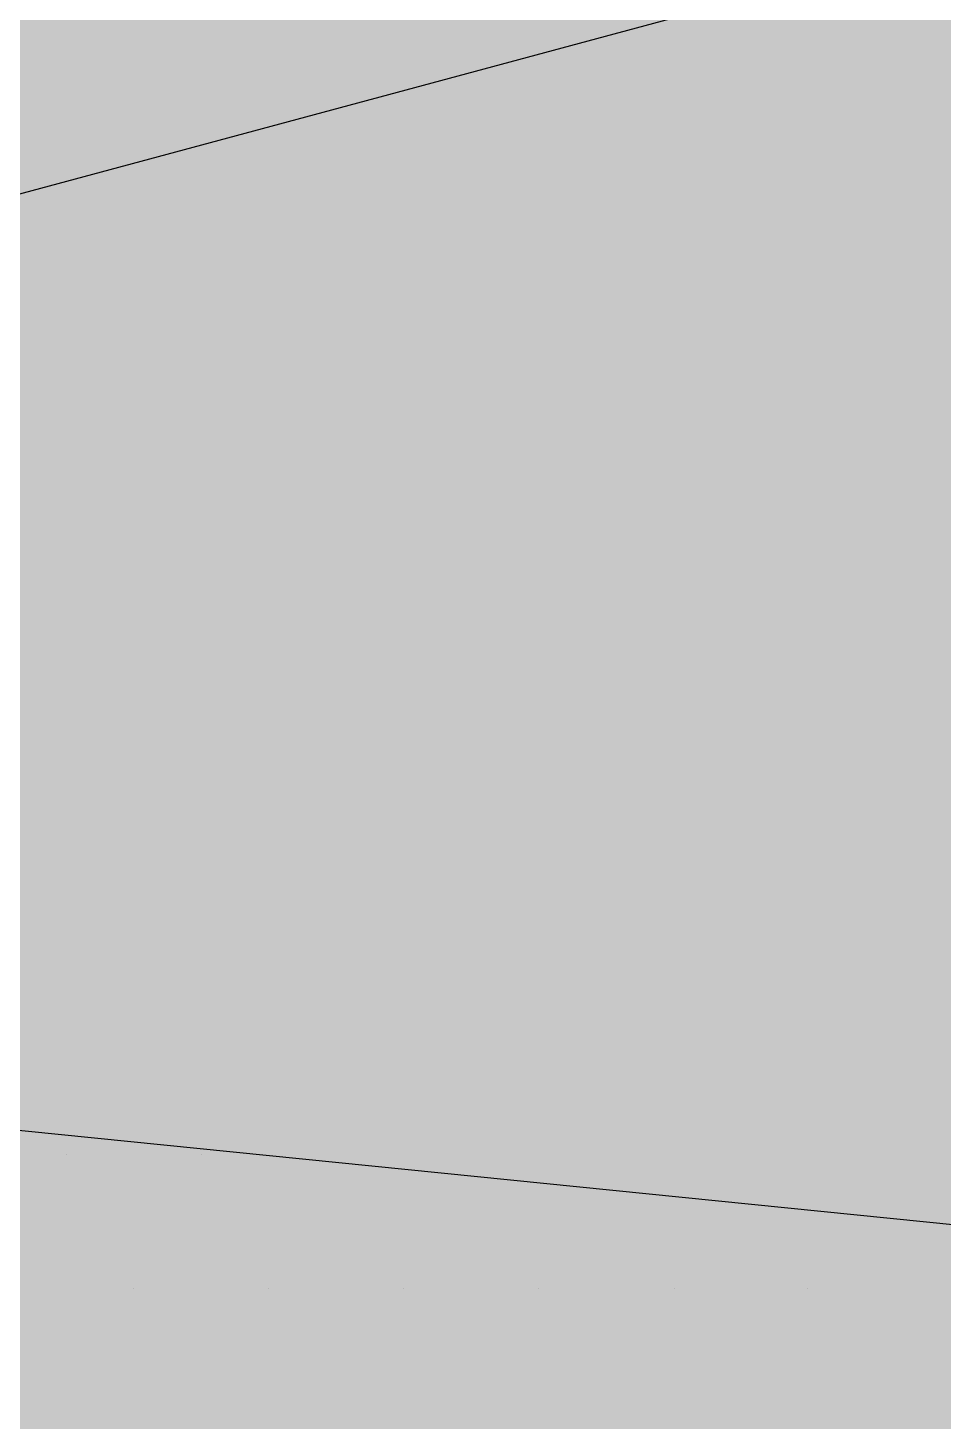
# Paper-space layout 'Layout1' of a CAD drawing. Extents: x -43 to 2298, y -18 to 768.
# Drawn here: x 729.477 to 729.85, y 378.743 to 379.312 of the extents above; entities that cross this region are included whole.
import ezdxf

# ---------------------------------------------------------------- set-up
doc = ezdxf.new("R2010")
doc.units = 0
doc.header["$LTSCALE"] = 5
doc.linetypes.add('CACHEX2', pattern=[0.75, 0.5, -0.25])
doc.layers.add('CARTOUCHE', color=7, linetype='Continuous')
doc.layers.add('LOGO', color=7, linetype='Continuous')

# ---------------------------------------------------------------- blocks, each defined once
blk = doc.blocks.new('A$C715108E3')
at = {"layer": 'LOGO', "color": 131}
for p, q in [((-20.24887, -18.28478), (-20.24887, -18.28478)), ((-20.15704, -18.28478), (-20.15704, -18.28478)), ((-20.20277, -18.37605), (-20.20277, -18.37605)), ((-20.11112, -18.37605), (-20.11112, -18.37605)), ((-20.01948, -18.37605), (-20.01948, -18.37605)), ((-19.92746, -18.37605), (-19.92746, -18.37605)), ((-19.83544, -18.37605), (-19.83544, -18.37605)), ((-19.74435, -18.37605), (-19.74435, -18.37605))]:
    blk.add_line(p, q, dxfattribs=at)
blk.add_lwpolyline([(-13.895, -18.91336), (-20.37125, -18.25967), (-20.2455, -18.59907)], dxfattribs=at)
blk = doc.blocks.new('A$C581E6685')
at = {"layer": 'LOGO'}
blk.add_hatch(color=140, dxfattribs=at).paths.add_polyline_path([(-45.3965, 37.48461), (-41.97453, 25.92777), (-41.78093, 23.88647), (-42.06149, 23.35253), (-44.92685, 21.97673), (-53.10724, 18.37671), (-40.80282, 21.69055), (-39.56664, 22.02677), (-38.27461, 22.22355), (-38.13368, 21.21321), (-33.63633, 11.18454), (-36.08019, 21.46115), (-37.34055, 24.33457), (-37.42507, 24.9804), (-36.94773, 25.48529), (-26.35664, 30.20323), (-37.87468, 26.83392), (-39.72857, 26.41186), (-40.37514, 26.63713), (-40.684, 26.88939)])
at = {"layer": 'LOGO', "color": 140}
blk.add_lwpolyline([(-45.3965, 37.48461), (-41.97453, 25.92777), (-41.78037, 23.88647), (-42.06149, 23.35253), (-44.92685, 21.97673), (-53.10724, 18.37671), (-40.80282, 21.69055), (-39.56664, 22.02677), (-38.27387, 22.22355), (-38.13368, 21.21321), (-33.63576, 11.18454), (-36.08019, 21.46115), (-37.34055, 24.33457), (-37.42507, 24.9804), (-36.94773, 25.48529), (-26.35664, 30.20323), (-37.87411, 26.83392), (-39.72857, 26.41186), (-40.37477, 26.63713), (-40.68362, 26.88939)], close=True, dxfattribs=at)
at = {"layer": 'LOGO', "color": 32, "linetype": 'CACHEX2', "ltscale": 1.5}
blk.add_ellipse((-38.05384, 23.81385), major_axis=(-19.03106, -3.53396), ratio=0.590567, dxfattribs=at)
at = {"layer": 'LOGO', "color": 32}
blk.add_ellipse((-37.61436, 23.84992), major_axis=(-13.57677, -4.28389), ratio=0.791971, dxfattribs=at)
at = {"layer": 'CARTOUCHE'}
blk.add_blockref('A$C715108E3', (-31.67392, 36.3189), dxfattribs=at)
blk = doc.blocks.new('miniLogo')
at = {"layer": 'CARTOUCHE', "true_color": 0xffffff}
h = blk.add_hatch(color=7, dxfattribs=at)
h.dxf.hatch_style = 1
edge = h.paths.add_edge_path()
edge.add_spline(control_points=[(960.74149, 27.42506), (960.74149, 16.5339), (960.74149, 5.64274), (960.74149, 1.80274), (964.58149, 1.80274), (1010.12076, 1.80274), (1055.66003, 1.80274), (1059.50003, 1.80274), (1059.50003, 5.64274), (1059.50003, 16.5339), (1059.50003, 27.42506), (1059.50003, 31.26506), (1055.66003, 31.26506), (1010.12076, 31.26506), (964.58149, 31.26506), (960.74149, 31.26506), (960.74149, 27.42506)], knot_values=[0, 0, 0, 1, 1, 2.570796, 2.570796, 3.570796, 3.570796, 5.141593, 5.141593, 6.141593, 6.141593, 7.712389, 7.712389, 8.712389, 8.712389, 10.283185, 10.283185, 10.283185], weights=[1, 1, 1, 0.707107, 1, 1, 1, 0.707107, 1, 1, 1, 0.707107, 1, 1, 1, 0.707107, 1], degree=2, periodic=0)
at = {"layer": 'CARTOUCHE'}
blk.add_rational_spline([(960.74149, 27.42506), (960.74149, 16.5339), (960.74149, 5.64274), (960.74149, 1.80274), (964.58149, 1.80274), (1010.12076, 1.80274), (1055.66003, 1.80274), (1059.50003, 1.80274), (1059.50003, 5.64274), (1059.50003, 16.5339), (1059.50003, 27.42506), (1059.50003, 31.26506), (1055.66003, 31.26506), (1010.12076, 31.26506), (964.58149, 31.26506), (960.74149, 31.26506), (960.74149, 27.42506)], [1, 1, 1, 0.707106781187, 1, 1, 1, 0.707106781187, 1, 1, 1, 0.707106781187, 1, 1, 1, 0.707106781187, 1], degree=2, knots=[0, 0, 0, 1, 1, 2.570796, 2.570796, 3.570796, 3.570796, 5.141593, 5.141593, 6.141593, 6.141593, 7.712389, 7.712389, 8.712389, 8.712389, 10.283185, 10.283185, 10.283185], dxfattribs=at)
at = {"layer": 'CARTOUCHE', "xscale": 0.6, "yscale": 0.6, "zscale": 0.6}
blk.add_blockref('A$C581E6685', (998.01223, 3.18331), dxfattribs=at)

psp = doc.layouts.get("Layout1")

# ---------------------------------------------------------------- block references
at = {"layer": 'CARTOUCHE'}
psp.add_blockref('miniLogo', (-237.36632, 364.8484), dxfattribs=at)

doc.saveas('drawing.dxf')
